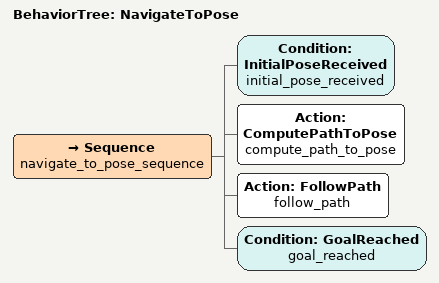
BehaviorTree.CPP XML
<root main_tree_to_execute="NavigateToPose">
  <BehaviorTree ID="NavigateToPose">
    <!-- Sequence: Navigate to goal -->
    <Sequence name="navigate_to_pose_sequence">
      <!-- Wait until initial pose is received -->
      <Condition ID="InitialPoseReceived" name="initial_pose_received"/>

      <!-- Compute path to the goal -->
      <Action ID="ComputePathToPose" name="compute_path_to_pose"/>

      <!-- Follow the computed path -->
      <Action ID="FollowPath" name="follow_path"/>

      <!-- Check if goal is reached -->
      <Condition ID="GoalReached" name="goal_reached"/>
    </Sequence>
  </BehaviorTree>
</root>
